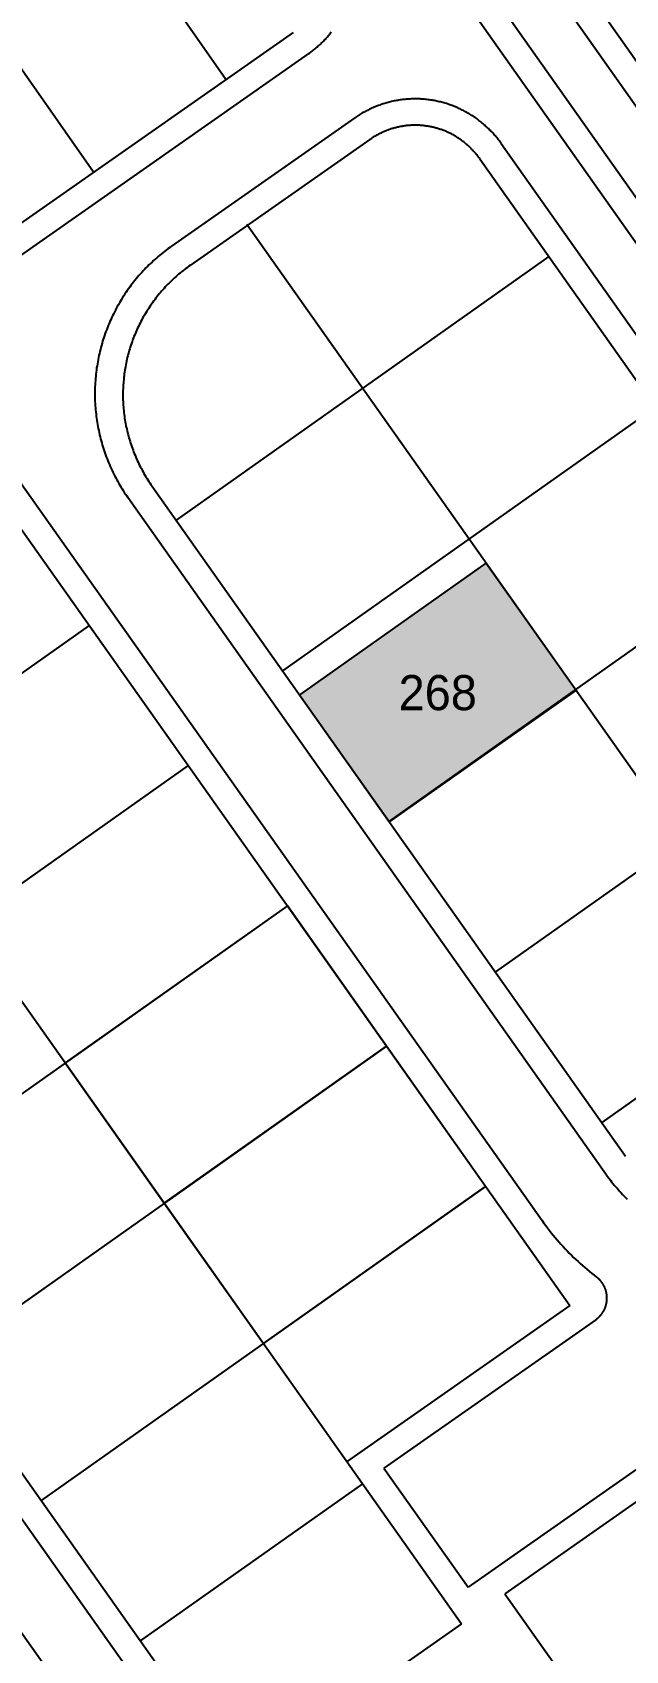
# Model space of a CAD drawing. Header units: metres. Extents: x 680594 to 684853, y 828874 to 830078.
# Drawn here: x 681253.7 to 681321.3, y 829289.3 to 829473.6 of the extents above; entities that cross this region are included whole.
import ezdxf
from ezdxf.enums import TextEntityAlignment as Align

# ---------------------------------------------------------------- set-up
doc = ezdxf.new("R2010")
doc.units = ezdxf.units.M
for name, color, linetype in [('PLOT_LINES', 7, 'Continuous'), ('PLOT_NUMBERS', 7, 'Continuous'), ('SELECTED_PLOTS', 3, 'Continuous')]:
    doc.layers.add(name, color=color, linetype=linetype)

msp = doc.modelspace()

# ---------------------------------------------------------------- hatches: boundary and pattern name
at = {"layer": 'SELECTED_PLOTS'}
h = msp.add_hatch(color=3, dxfattribs=at)
h.dxf.hatch_style = 1
h.paths.add_polyline_path([(681294.37, 829383.65), (681284.17, 829398.1), (681305.43, 829413.11), (681315.67, 829398.65)])

# ---------------------------------------------------------------- linework, layer by layer
at = {"layer": 'PLOT_LINES'}
for points in [[(681126.78, 829731.66), (681421.66, 829314.5)], [(681124.27, 829730.01), (681419.09, 829312.94)], [(681194.23, 829646.64), (681354.4, 829420.05)], [(681196.68, 829648.37), (681356.85, 829421.78)], [(681002.86, 829644.53), (681299.21, 829225.27)], [(681275.78, 829468.21), (681240.22, 829518.99)], [(681260.71, 829457.65), (681225.15, 829508.44)], [(681283.45, 829473.57), (681215.49, 829425.99)], [(681285.17, 829471.12), (681285.29, 829471.2), (681285.4, 829471.28), (681285.51, 829471.36), (681285.62, 829471.45), (681285.73, 829471.53), (681285.84, 829471.62), (681285.95, 829471.71), (681286.06, 829471.8), (681286.16, 829471.89), (681286.27, 829471.99), (681286.37, 829472.08), (681286.48, 829472.17), (681286.58, 829472.27), (681286.68, 829472.37), (681286.78, 829472.47), (681286.88, 829472.57), (681286.97, 829472.67), (681287.07, 829472.77), (681287.16, 829472.87), (681287.26, 829472.98), (681287.35, 829473.08), (681287.44, 829473.19), (681287.53, 829473.29), (681287.62, 829473.4), (681287.71, 829473.51), (681287.79, 829473.62)], [(681285.17, 829471.12), (681214.77, 829421.82)], [(681307.14, 829460.93), (681307.05, 829461.04), (681306.97, 829461.15), (681306.89, 829461.26), (681306.8, 829461.38), (681306.71, 829461.49), (681306.63, 829461.6), (681306.54, 829461.7), (681306.45, 829461.81), (681306.35, 829461.92), (681306.26, 829462.02), (681306.17, 829462.12), (681306.07, 829462.23), (681305.97, 829462.33), (681305.88, 829462.43), (681305.78, 829462.53), (681305.68, 829462.63), (681305.58, 829462.72), (681305.47, 829462.82), (681305.37, 829462.91), (681305.26, 829463.01), (681305.16, 829463.1), (681305.05, 829463.19), (681304.94, 829463.28), (681304.83, 829463.37), (681304.72, 829463.45), (681304.61, 829463.54), (681304.5, 829463.62), (681304.39, 829463.71), (681304.27, 829463.79), (681304.16, 829463.87), (681304.04, 829463.95), (681303.93, 829464.03), (681303.81, 829464.1), (681303.69, 829464.18), (681303.57, 829464.25), (681303.45, 829464.32), (681303.33, 829464.39), (681303.21, 829464.46), (681303.09, 829464.53), (681302.96, 829464.6), (681302.84, 829464.66), (681302.71, 829464.73), (681302.59, 829464.79), (681302.46, 829464.85), (681302.33, 829464.91), (681302.21, 829464.97), (681302.08, 829465.02), (681301.95, 829465.08), (681301.82, 829465.13), (681301.69, 829465.18), (681301.56, 829465.23), (681301.42, 829465.28), (681301.29, 829465.33), (681301.16, 829465.37), (681301.03, 829465.42), (681300.89, 829465.46), (681300.76, 829465.5), (681300.62, 829465.54), (681300.49, 829465.58), (681300.35, 829465.61), (681300.22, 829465.65), (681300.08, 829465.68), (681299.94, 829465.71), (681299.81, 829465.74), (681299.67, 829465.77), (681299.53, 829465.8), (681299.39, 829465.82), (681299.26, 829465.84), (681299.12, 829465.87), (681298.98, 829465.89), (681298.84, 829465.9), (681298.7, 829465.92), (681298.56, 829465.94), (681298.42, 829465.95), (681298.28, 829465.96), (681298.14, 829465.97), (681298, 829465.98), (681297.86, 829465.99), (681297.72, 829465.99), (681297.58, 829466), (681297.44, 829466), (681297.3, 829466), (681297.16, 829466), (681297.02, 829465.99), (681296.88, 829465.99), (681296.74, 829465.98), (681296.6, 829465.98), (681296.46, 829465.97), (681296.32, 829465.96), (681296.18, 829465.94), (681296.04, 829465.93), (681295.9, 829465.91), (681295.76, 829465.9), (681295.62, 829465.88), (681295.48, 829465.86), (681295.35, 829465.83), (681295.21, 829465.81), (681295.07, 829465.78), (681294.93, 829465.76), (681294.79, 829465.73), (681294.66, 829465.7), (681294.52, 829465.66), (681294.39, 829465.63), (681294.25, 829465.6), (681294.11, 829465.56), (681293.98, 829465.52), (681293.84, 829465.48), (681293.71, 829465.44), (681293.58, 829465.39), (681293.44, 829465.35), (681293.31, 829465.3), (681293.18, 829465.26), (681293.05, 829465.21), (681292.92, 829465.16), (681292.79, 829465.1), (681292.66, 829465.05), (681292.53, 829464.99), (681292.4, 829464.94), (681292.27, 829464.88), (681292.15, 829464.82), (681292.02, 829464.76), (681291.9, 829464.69), (681291.77, 829464.63), (681291.65, 829464.56), (681291.52, 829464.5), (681291.4, 829464.43), (681291.28, 829464.36), (681291.16, 829464.29), (681291.04, 829464.21), (681290.92, 829464.14), (681290.8, 829464.06), (681290.69, 829463.99), (681290.57, 829463.91), (681290.45, 829463.83)], [(681290.45, 829463.83), (681269.6, 829449.22)], [(681304.69, 829459.19), (681304.62, 829459.28), (681304.56, 829459.36), (681304.5, 829459.45), (681304.44, 829459.53), (681304.37, 829459.61), (681304.3, 829459.7), (681304.24, 829459.78), (681304.17, 829459.86), (681304.1, 829459.94), (681304.03, 829460.02), (681303.96, 829460.09), (681303.89, 829460.17), (681303.81, 829460.25), (681303.74, 829460.32), (681303.67, 829460.4), (681303.59, 829460.47), (681303.52, 829460.54), (681303.44, 829460.61), (681303.36, 829460.69), (681303.28, 829460.76), (681303.2, 829460.82), (681303.12, 829460.89), (681303.04, 829460.96), (681302.96, 829461.03), (681302.88, 829461.09), (681302.79, 829461.16), (681302.71, 829461.22), (681302.63, 829461.28), (681302.54, 829461.34), (681302.45, 829461.4), (681302.37, 829461.46), (681302.28, 829461.52), (681302.19, 829461.58), (681302.1, 829461.63), (681302.01, 829461.69), (681301.92, 829461.74), (681301.83, 829461.8), (681301.74, 829461.85), (681301.65, 829461.9), (681301.56, 829461.95), (681301.46, 829462), (681301.37, 829462.05), (681301.27, 829462.09), (681301.18, 829462.14), (681301.08, 829462.18), (681300.99, 829462.22), (681300.89, 829462.27), (681300.8, 829462.31), (681300.7, 829462.35), (681300.6, 829462.39), (681300.5, 829462.42), (681300.4, 829462.46), (681300.3, 829462.5), (681300.2, 829462.53), (681300.1, 829462.56), (681300, 829462.59), (681299.9, 829462.63), (681299.8, 829462.65), (681299.7, 829462.68), (681299.6, 829462.71), (681299.5, 829462.74), (681299.4, 829462.76), (681299.29, 829462.78), (681299.19, 829462.81), (681299.09, 829462.83), (681298.98, 829462.85), (681298.88, 829462.87), (681298.78, 829462.88), (681298.67, 829462.9), (681298.57, 829462.91), (681298.46, 829462.93), (681298.36, 829462.94), (681298.25, 829462.95), (681298.15, 829462.96), (681298.05, 829462.97), (681297.94, 829462.98), (681297.84, 829462.99), (681297.73, 829462.99), (681297.63, 829462.99), (681297.52, 829463), (681297.41, 829463), (681297.31, 829463), (681297.2, 829463), (681297.1, 829463), (681296.99, 829462.99), (681296.89, 829462.99), (681296.78, 829462.98), (681296.68, 829462.97), (681296.57, 829462.97), (681296.47, 829462.96), (681296.36, 829462.95), (681296.26, 829462.93), (681296.16, 829462.92), (681296.05, 829462.91), (681295.95, 829462.89), (681295.84, 829462.87), (681295.74, 829462.86), (681295.64, 829462.84), (681295.53, 829462.82), (681295.43, 829462.79), (681295.33, 829462.77), (681295.23, 829462.75), (681295.12, 829462.72), (681295.02, 829462.7), (681294.92, 829462.67), (681294.82, 829462.64), (681294.72, 829462.61), (681294.62, 829462.58), (681294.52, 829462.55), (681294.42, 829462.51), (681294.32, 829462.48), (681294.22, 829462.44), (681294.12, 829462.4), (681294.02, 829462.37), (681293.93, 829462.33), (681293.83, 829462.29), (681293.73, 829462.25), (681293.64, 829462.2), (681293.54, 829462.16), (681293.44, 829462.11), (681293.35, 829462.07), (681293.26, 829462.02), (681293.16, 829461.97), (681293.07, 829461.92), (681292.98, 829461.87), (681292.89, 829461.82), (681292.79, 829461.77), (681292.7, 829461.71), (681292.61, 829461.66), (681292.52, 829461.6), (681292.44, 829461.55), (681292.35, 829461.49), (681292.26, 829461.43), (681292.17, 829461.37)], [(681292.17, 829461.37), (681271.73, 829447.05)], [(681307.14, 829460.93), (681371.49, 829369.89)], [(681304.69, 829459.19), (681369.04, 829368.16)], [(681278.16, 829451.73), (681352.98, 829345.88)], [(681269.6, 829449.22), (681269.4, 829449.09), (681269.21, 829448.95), (681269.02, 829448.8), (681268.83, 829448.66), (681268.64, 829448.51), (681268.45, 829448.36), (681268.27, 829448.21), (681268.08, 829448.05), (681267.9, 829447.9), (681267.72, 829447.74), (681267.54, 829447.58), (681267.37, 829447.42), (681267.19, 829447.25), (681267.02, 829447.09), (681266.85, 829446.92), (681266.68, 829446.75), (681266.52, 829446.58), (681266.35, 829446.4), (681266.19, 829446.23), (681266.03, 829446.05), (681265.87, 829445.87), (681265.72, 829445.69), (681265.56, 829445.51), (681265.41, 829445.32), (681265.26, 829445.13), (681265.12, 829444.94), (681264.97, 829444.75), (681264.83, 829444.56), (681264.69, 829444.37), (681264.55, 829444.17), (681264.41, 829443.98), (681264.28, 829443.78), (681264.15, 829443.58), (681264.02, 829443.38), (681263.89, 829443.17), (681263.77, 829442.97), (681263.65, 829442.76), (681263.53, 829442.56), (681263.41, 829442.35), (681263.3, 829442.14), (681263.19, 829441.93), (681263.08, 829441.71), (681262.97, 829441.5), (681262.86, 829441.28), (681262.76, 829441.07), (681262.66, 829440.85), (681262.57, 829440.63), (681262.47, 829440.41), (681262.38, 829440.19), (681262.29, 829439.97), (681262.2, 829439.75), (681262.12, 829439.52), (681262.04, 829439.3), (681261.96, 829439.07), (681261.88, 829438.84), (681261.81, 829438.62), (681261.74, 829438.39), (681261.67, 829438.16), (681261.61, 829437.93), (681261.54, 829437.7), (681261.48, 829437.47), (681261.43, 829437.23), (681261.37, 829437), (681261.32, 829436.77), (681261.27, 829436.53), (681261.22, 829436.3), (681261.18, 829436.06), (681261.14, 829435.83), (681261.1, 829435.59), (681261.06, 829435.36), (681261.03, 829435.12), (681261, 829434.88), (681260.97, 829434.64), (681260.95, 829434.41), (681260.93, 829434.17), (681260.91, 829433.93), (681260.89, 829433.69), (681260.88, 829433.45), (681260.87, 829433.21), (681260.86, 829432.97), (681260.86, 829432.73), (681260.85, 829432.5), (681260.86, 829432.26), (681260.86, 829432.02), (681260.86, 829431.78), (681260.87, 829431.54), (681260.89, 829431.3), (681260.9, 829431.06), (681260.92, 829430.82), (681260.94, 829430.58), (681260.96, 829430.35), (681260.99, 829430.11), (681261.02, 829429.87), (681261.05, 829429.63), (681261.08, 829429.4), (681261.12, 829429.16), (681261.16, 829428.92), (681261.2, 829428.69), (681261.24, 829428.45), (681261.29, 829428.22), (681261.34, 829427.99), (681261.4, 829427.75), (681261.45, 829427.52), (681261.51, 829427.29), (681261.57, 829427.06), (681261.64, 829426.83), (681261.7, 829426.6), (681261.77, 829426.37), (681261.84, 829426.14), (681261.92, 829425.91), (681262, 829425.69), (681262.08, 829425.46), (681262.16, 829425.24), (681262.24, 829425.01), (681262.33, 829424.79), (681262.42, 829424.57), (681262.52, 829424.35), (681262.61, 829424.13), (681262.71, 829423.91), (681262.81, 829423.69), (681262.91, 829423.48), (681263.02, 829423.26), (681263.13, 829423.05), (681263.24, 829422.84), (681263.35, 829422.63), (681263.47, 829422.42), (681263.58, 829422.21), (681263.7, 829422), (681263.83, 829421.8), (681263.95, 829421.59), (681264.08, 829421.39), (681264.21, 829421.19), (681264.34, 829420.99), (681264.48, 829420.79), (681264.61, 829420.6)], [(681312.57, 829448.03), (681270.11, 829418.02)], [(681271.73, 829447.05), (681271.56, 829446.93), (681271.39, 829446.81), (681271.22, 829446.68), (681271.05, 829446.56), (681270.89, 829446.43), (681270.72, 829446.3), (681270.56, 829446.16), (681270.4, 829446.03), (681270.24, 829445.89), (681270.08, 829445.75), (681269.93, 829445.61), (681269.77, 829445.47), (681269.62, 829445.33), (681269.47, 829445.18), (681269.32, 829445.03), (681269.17, 829444.88), (681269.03, 829444.73), (681268.88, 829444.58), (681268.74, 829444.42), (681268.6, 829444.27), (681268.46, 829444.11), (681268.32, 829443.95), (681268.19, 829443.79), (681268.06, 829443.63), (681267.92, 829443.46), (681267.79, 829443.3), (681267.67, 829443.13), (681267.54, 829442.96), (681267.42, 829442.79), (681267.3, 829442.62), (681267.18, 829442.45), (681267.06, 829442.27), (681266.95, 829442.1), (681266.83, 829441.92), (681266.72, 829441.74), (681266.61, 829441.56), (681266.51, 829441.38), (681266.4, 829441.2), (681266.3, 829441.02), (681266.2, 829440.83), (681266.1, 829440.65), (681266, 829440.46), (681265.91, 829440.27), (681265.82, 829440.08), (681265.73, 829439.89), (681265.64, 829439.7), (681265.56, 829439.51), (681265.47, 829439.32), (681265.39, 829439.12), (681265.31, 829438.93), (681265.24, 829438.73), (681265.16, 829438.54), (681265.09, 829438.34), (681265.02, 829438.14), (681264.96, 829437.94), (681264.89, 829437.74), (681264.83, 829437.54), (681264.77, 829437.34), (681264.71, 829437.14), (681264.66, 829436.93), (681264.6, 829436.73), (681264.55, 829436.53), (681264.51, 829436.32), (681264.46, 829436.12), (681264.42, 829435.91), (681264.38, 829435.71), (681264.34, 829435.5), (681264.3, 829435.29), (681264.27, 829435.09), (681264.24, 829434.88), (681264.21, 829434.67), (681264.18, 829434.46), (681264.16, 829434.25), (681264.14, 829434.04), (681264.12, 829433.83), (681264.1, 829433.63), (681264.09, 829433.42), (681264.08, 829433.21), (681264.07, 829433), (681264.06, 829432.79), (681264.05, 829432.58), (681264.05, 829432.37), (681264.05, 829432.16), (681264.06, 829431.95), (681264.06, 829431.74), (681264.07, 829431.53), (681264.08, 829431.32), (681264.09, 829431.11), (681264.11, 829430.9), (681264.13, 829430.69), (681264.15, 829430.48), (681264.17, 829430.27), (681264.19, 829430.06), (681264.22, 829429.85), (681264.25, 829429.65), (681264.28, 829429.44), (681264.32, 829429.23), (681264.36, 829429.02), (681264.39, 829428.82), (681264.44, 829428.61), (681264.48, 829428.41), (681264.53, 829428.2), (681264.58, 829428), (681264.63, 829427.79), (681264.68, 829427.59), (681264.74, 829427.39), (681264.8, 829427.19), (681264.86, 829426.99), (681264.92, 829426.79), (681264.99, 829426.59), (681265.05, 829426.39), (681265.13, 829426.19), (681265.2, 829425.99), (681265.27, 829425.8), (681265.35, 829425.6), (681265.43, 829425.41), (681265.51, 829425.21), (681265.59, 829425.02), (681265.68, 829424.83), (681265.77, 829424.64), (681265.86, 829424.45), (681265.95, 829424.26), (681266.05, 829424.07), (681266.15, 829423.89), (681266.24, 829423.7), (681266.35, 829423.52), (681266.45, 829423.34), (681266.56, 829423.15), (681266.66, 829422.97), (681266.77, 829422.79), (681266.89, 829422.62), (681267, 829422.44), (681267.12, 829422.27), (681267.23, 829422.09), (681267.35, 829421.92)], [(681153.9, 829443.82), (681300.81, 829235.99)], [(681324.7, 829430.89), (681282.23, 829400.87)], [(681252.47, 829422.18), (681311.8, 829338.25)], [(681267.35, 829421.92), (681321.31, 829345.58)], [(681212.31, 829420.1), (681302.63, 829292.32)], [(681319.15, 829343.44), (681264.61, 829420.6)], [(681251.76, 829418), (681314.97, 829328.57)], [(681336.82, 829413.74), (681294.35, 829383.72)], [(681260.21, 829406.04), (681209.58, 829370.26)], [(681186.92, 829402.32), (681277.24, 829274.53)], [(681348.94, 829396.59), (681306.48, 829366.57)], [(681271.5, 829390.07), (681220.87, 829354.28)], [(681361.06, 829379.44), (681318.6, 829349.43)], [(681282.79, 829374.1), (681232.16, 829338.31)], [(681282.79, 829374.1), (681257.47, 829356.21), (681268.76, 829340.23), (681294.08, 829358.13), (681282.79, 829374.1)], [(681294.08, 829358.13), (681243.45, 829322.34)], [(681305.37, 829342.15), (681294.08, 829358.13), (681268.76, 829340.23), (681280.05, 829324.26), (681305.37, 829342.15)], [(681373.85, 829345.85), (681303.36, 829296.49)], [(681375.57, 829343.39), (681307.55, 829295.76)], [(681319.15, 829343.44), (681319.29, 829343.25), (681319.43, 829343.06), (681319.58, 829342.87), (681319.72, 829342.68), (681319.87, 829342.49), (681320.02, 829342.3), (681320.17, 829342.12), (681320.33, 829341.93), (681320.49, 829341.75), (681320.65, 829341.57), (681320.81, 829341.4), (681320.97, 829341.22), (681321.14, 829341.05), (681321.3, 829340.88), (681321.47, 829340.71)], [(681319.15, 829343.44), (681319.29, 829343.25), (681319.43, 829343.06), (681319.58, 829342.87), (681319.72, 829342.68), (681319.87, 829342.49), (681320.02, 829342.3), (681320.17, 829342.12), (681320.33, 829341.93), (681320.49, 829341.75), (681320.65, 829341.57), (681320.81, 829341.4), (681320.97, 829341.22), (681321.14, 829341.05), (681321.3, 829340.88), (681321.47, 829340.71)], [(681305.37, 829342.15), (681254.74, 829306.37)], [(681311.8, 829338.25), (681312, 829337.97), (681312.21, 829337.69), (681312.41, 829337.41), (681312.63, 829337.14), (681312.84, 829336.87), (681313.06, 829336.6), (681313.28, 829336.34), (681313.5, 829336.07), (681313.73, 829335.81), (681313.95, 829335.55), (681314.19, 829335.3), (681314.42, 829335.05), (681314.66, 829334.8), (681314.9, 829334.55), (681315.15, 829334.3), (681315.39, 829334.06), (681315.64, 829333.82), (681315.89, 829333.59), (681316.15, 829333.36), (681316.41, 829333.13), (681316.67, 829332.9), (681316.93, 829332.68), (681317.2, 829332.46), (681317.47, 829332.24), (681317.74, 829332.03), (681318.01, 829331.81)], [(681317.91, 829326.97), (681317.94, 829326.99), (681317.97, 829327.01), (681318, 829327.03), (681318.03, 829327.05), (681318.05, 829327.08), (681318.08, 829327.1), (681318.11, 829327.12), (681318.13, 829327.14), (681318.16, 829327.17), (681318.19, 829327.19), (681318.21, 829327.21), (681318.24, 829327.24), (681318.26, 829327.26), (681318.29, 829327.28), (681318.31, 829327.31), (681318.34, 829327.33), (681318.36, 829327.36), (681318.39, 829327.38), (681318.41, 829327.41), (681318.43, 829327.44), (681318.46, 829327.46), (681318.48, 829327.49), (681318.5, 829327.52), (681318.52, 829327.54), (681318.55, 829327.57), (681318.57, 829327.6), (681318.59, 829327.63), (681318.61, 829327.65), (681318.63, 829327.68), (681318.65, 829327.71), (681318.67, 829327.74), (681318.69, 829327.77), (681318.71, 829327.8), (681318.73, 829327.83), (681318.75, 829327.86), (681318.77, 829327.89), (681318.78, 829327.92), (681318.8, 829327.95), (681318.82, 829327.98), (681318.83, 829328.01), (681318.85, 829328.04), (681318.87, 829328.07), (681318.88, 829328.1), (681318.9, 829328.13), (681318.91, 829328.17), (681318.93, 829328.2), (681318.94, 829328.23), (681318.96, 829328.26), (681318.97, 829328.29), (681318.98, 829328.33), (681318.99, 829328.36), (681319.01, 829328.39), (681319.02, 829328.42), (681319.03, 829328.46), (681319.04, 829328.49), (681319.05, 829328.52), (681319.06, 829328.56), (681319.07, 829328.59), (681319.08, 829328.63), (681319.09, 829328.66), (681319.1, 829328.69), (681319.11, 829328.73), (681319.12, 829328.76), (681319.12, 829328.8), (681319.13, 829328.83), (681319.14, 829328.86), (681319.14, 829328.9), (681319.15, 829328.93), (681319.16, 829328.97), (681319.16, 829329), (681319.17, 829329.04), (681319.17, 829329.07), (681319.17, 829329.11), (681319.18, 829329.14), (681319.18, 829329.18), (681319.18, 829329.21), (681319.19, 829329.25), (681319.19, 829329.28), (681319.19, 829329.32), (681319.19, 829329.35), (681319.19, 829329.39), (681319.19, 829329.42), (681319.19, 829329.46), (681319.19, 829329.49), (681319.19, 829329.53), (681319.19, 829329.56), (681319.19, 829329.6), (681319.18, 829329.63), (681319.18, 829329.67), (681319.18, 829329.7), (681319.18, 829329.74), (681319.17, 829329.77), (681319.17, 829329.81), (681319.16, 829329.84), (681319.16, 829329.87), (681319.15, 829329.91), (681319.15, 829329.94), (681319.14, 829329.98), (681319.13, 829330.01), (681319.13, 829330.05), (681319.12, 829330.08), (681319.11, 829330.12), (681319.1, 829330.15), (681319.1, 829330.18), (681319.09, 829330.22), (681319.08, 829330.25), (681319.07, 829330.28), (681319.06, 829330.32), (681319.05, 829330.35), (681319.04, 829330.38), (681319.02, 829330.42), (681319.01, 829330.45), (681319, 829330.48), (681318.99, 829330.52), (681318.97, 829330.55), (681318.96, 829330.58), (681318.95, 829330.61), (681318.93, 829330.65), (681318.92, 829330.68), (681318.9, 829330.71), (681318.89, 829330.74), (681318.87, 829330.77), (681318.86, 829330.8), (681318.84, 829330.83), (681318.83, 829330.87), (681318.81, 829330.9), (681318.79, 829330.93), (681318.77, 829330.96), (681318.76, 829330.99), (681318.74, 829331.02), (681318.72, 829331.05), (681318.7, 829331.08), (681318.68, 829331.1), (681318.66, 829331.13), (681318.64, 829331.16), (681318.62, 829331.19), (681318.6, 829331.22), (681318.58, 829331.25), (681318.56, 829331.27), (681318.53, 829331.3), (681318.51, 829331.33), (681318.49, 829331.36), (681318.47, 829331.38), (681318.44, 829331.41), (681318.42, 829331.44), (681318.4, 829331.46), (681318.37, 829331.49), (681318.35, 829331.51), (681318.33, 829331.54), (681318.3, 829331.56), (681318.28, 829331.59), (681318.25, 829331.61), (681318.22, 829331.63), (681318.2, 829331.66), (681318.17, 829331.68), (681318.15, 829331.7), (681318.12, 829331.73), (681318.09, 829331.75), (681318.07, 829331.77), (681318.04, 829331.79), (681318.01, 829331.81)], [(681314.97, 829328.57), (681289.65, 829310.84)], [(681317.91, 829326.97), (681293.76, 829310.06)], [(681293.76, 829310.06), (681303.36, 829296.49)], [(681291.34, 829308.29), (681266.03, 829290.39)], [(681296.36, 829306.39), (681296.35, 829306.38)], [(681307.55, 829295.76), (681343.34, 829245.13)], [(681302.63, 829292.32), (681277.24, 829274.53)]]:
    msp.add_lwpolyline(points, dxfattribs=at)
at = {"layer": 'SELECTED_PLOTS', "color": 7}
msp.add_lwpolyline([(681294.37, 829383.65), (681284.17, 829398.1), (681305.43, 829413.11), (681315.67, 829398.65)], close=True, dxfattribs=at)

# ---------------------------------------------------------------- texts
at = {"layer": 'PLOT_NUMBERS', "color": 7}
msp.add_text('268', height=4, dxfattribs=at).set_placement((681299.91, 829398.38), align=Align.MIDDLE_CENTER)

doc.saveas('drawing.dxf')
